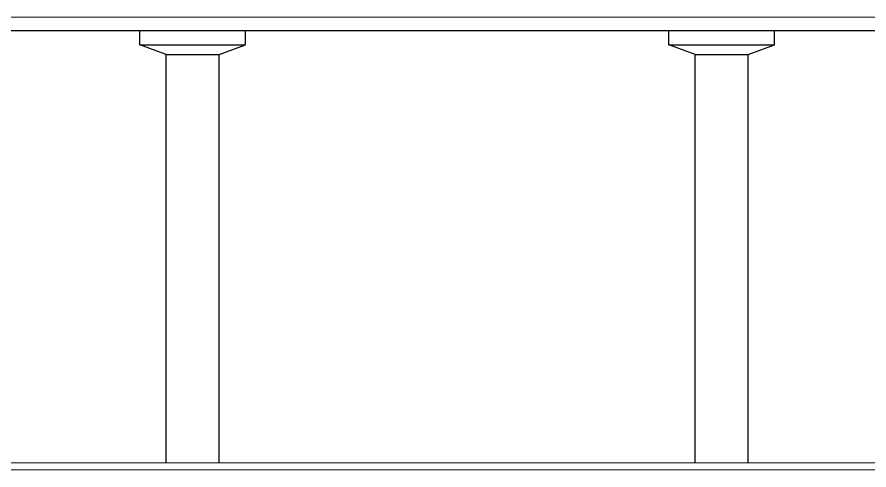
# Model space of a CAD drawing. Header units: millimetres. Extents: x 0 to 420000, y 0 to 297000.
# Drawn here: x 119357 to 137077, y 44300 to 53730 of the extents above; entities that cross this region are included whole.
import ezdxf

# ---------------------------------------------------------------- set-up
doc = ezdxf.new("R2010")
doc.units = ezdxf.units.MM
doc.linetypes.add('CEN', pattern=[62, 60, -1, 0, -1])
for name, color, linetype, lineweight in [('A-AXIS-LINE', 1, 'CEN', 15), ('A-ELEV-LIN2', 7, 'Continuous', 25), ('A-XXXX-FIN2', 6, 'Continuous', 20), ('A-XXXX-INSL1', 15, 'Continuous', 18), ('A-XXXX-INSL2', 8, 'Continuous', 18)]:
    doc.layers.add(name, color=color, linetype=linetype, lineweight=lineweight)

# ---------------------------------------------------------------- blocks, each defined once
blk = doc.blocks.new('axis(211208)')
at = {"layer": 'A-AXIS-LINE', "ltscale": 1000}
for p, q in [((4631788.1, -412118.7), (4955413.1, -412118.7)), ((4631788.1, -421118.7), (4955413.1, -421118.7))]:
    blk.add_line(p, q, dxfattribs=at)
blk = doc.blocks.new('3층')
at = {"layer": 'A-ELEV-LIN2'}
for p, q in [((4692224, -402419), (4692224, -402119)), ((4694424, -402419), (4694424, -402119)), ((4703224, -402419), (4703224, -402119)), ((4705424, -402419), (4705424, -402119)), ((4692224, -402419), (4694424, -402419)), ((4692774, -402619), (4692224, -402419)), ((4693874, -402619), (4694424, -402419)), ((4703224, -402419), (4705424, -402419)), ((4703774, -402619), (4703224, -402419)), ((4704874, -402619), (4705424, -402419)), ((4692774, -411119), (4692774, -402619)), ((4692774, -402619), (4693874, -402619)), ((4693874, -411119), (4693874, -402619)), ((4703774, -411119), (4703774, -402619)), ((4703774, -402619), (4704874, -402619)), ((4704874, -411119), (4704874, -402619))]:
    blk.add_line(p, q, dxfattribs=at)
blk.add_lwpolyline([(4682624, -402119), (4737874, -402119)], dxfattribs=at)
at = {"layer": 'A-XXXX-INSL1'}
blk.add_lwpolyline([(4682774, -401839), (4725824, -401839), (4725824, -402319), (4726824, -402319), (4726824, -401839), (4737774, -401839)], dxfattribs=at)
blk = doc.blocks.new('냉동층(220321)')
at = {"layer": 'A-XXXX-FIN2'}
blk.add_line((4734174, -401119), (4682324, -401119), dxfattribs=at)
at = {"layer": 'A-XXXX-INSL2'}
blk.add_line((4758624, -401269), (4681974, -401269), dxfattribs=at)

msp = doc.modelspace()

# ---------------------------------------------------------------- block references
for name, p in [('3층', (-4570311.3, 455568.7)), ('냉동층(220321)', (-4570311.3, 445568.7))]:
    msp.add_blockref(name, p)
at = {"layer": 'A-AXIS-LINE'}
msp.add_blockref('axis(211208)', (-4581588.1, 465568.7), dxfattribs=at)

doc.saveas('drawing.dxf')
